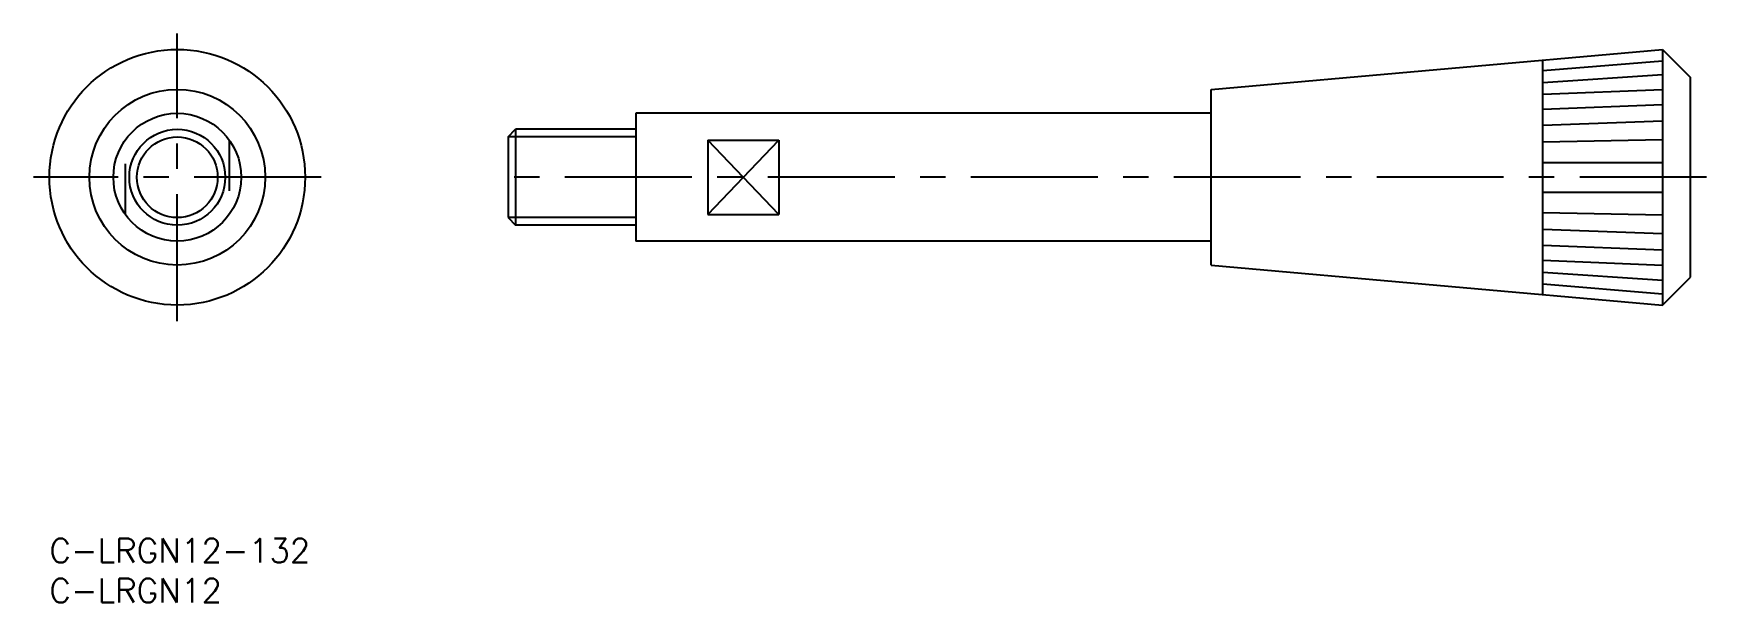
# Model space of a CAD drawing. Extents: x -2 to 207, y -8 to 63.
import ezdxf

# ---------------------------------------------------------------- set-up
doc = ezdxf.new("R2010")
doc.units = 0
doc.header["$LTSCALE"] = 0.5
doc.linetypes.add('CENTER', pattern=[50.8, 31.75, -6.35, 6.35, -6.35])
doc.linetypes.add('DASHED', pattern=[19.05, 12.7, -6.35])
doc.layers.get('0').update_dxf_attribs({"linetype": 'CONTINUOUS'})
doc.layers.add('CENTER', color=1, linetype='CENTER')
doc.styles.get("Standard").update_dxf_attribs({"font": 'txt.shx', "height": 3, "bigfont": 'bigfont.shx'})

# ---------------------------------------------------------------- blocks, each defined once
blk = doc.blocks.new('*U14')
at = {"color": 7, "linetype": 'CONTINUOUS'}
blk.add_text('C-LRGN12-132', height=3, dxfattribs=at).set_placement((0, -3))
blk = doc.blocks.new('*U15')
at = {"color": 7, "linetype": 'CONTINUOUS'}
blk.add_text('C-LRGN12', height=3, dxfattribs=at).set_placement((0, -8))

msp = doc.modelspace()

# ---------------------------------------------------------------- linework, layer by layer
at = {"color": 7, "linetype": 'CONTINUOUS'}
for p, q in [((145.39, 56.24), (201.89, 61.24)), ((201.89, 61.24), (201.89, 29.24)), ((201.89, 61.24), (205.39, 57.74)), ((186.89, 30.56), (186.89, 59.91)), ((186.89, 58.58), (201.89, 59.83)), ((186.89, 57.1), (201.89, 58.11)), ((205.39, 32.74), (205.39, 57.74)), ((145.39, 34.24), (145.39, 56.24)), ((186.89, 55.62), (201.89, 56.24)), ((145.39, 53.24), (73.39, 53.24)), ((73.39, 53.24), (73.39, 37.24)), ((186.89, 53.76), (201.89, 54.33)), ((57.39, 50.29), (58.34, 51.24)), ((57.39, 50.29), (57.39, 40.18)), ((58.34, 51.24), (58.34, 39.24)), ((73.39, 51.24), (58.34, 51.24)), ((186.89, 51.75), (201.89, 52.28)), ((82.39, 49.9), (82.39, 40.57)), ((82.39, 49.9), (91.29, 49.9)), ((91.29, 49.9), (91.29, 40.57)), ((186.89, 49.65), (201.89, 49.95)), ((186.89, 47.09), (201.89, 47.09)), ((186.89, 43.39), (201.89, 43.39)), ((57.39, 40.18), (58.34, 39.24)), ((82.39, 40.57), (91.29, 40.57)), ((186.89, 40.82), (201.89, 40.53)), ((73.39, 39.24), (58.34, 39.24)), ((186.89, 38.72), (201.89, 38.2)), ((145.39, 37.24), (73.39, 37.24)), ((186.89, 36.72), (201.89, 36.14)), ((145.39, 34.24), (201.89, 29.24)), ((186.89, 34.85), (201.89, 34.23)), ((186.89, 33.37), (201.89, 32.37)), ((186.89, 31.89), (201.89, 30.65)), ((201.89, 29.24), (205.39, 32.74))]:
    msp.add_line(p, q, dxfattribs=at)
at = {"color": 3, "linetype": 'CONTINUOUS'}
for p, q in [((73.39, 50.29), (57.39, 50.29)), ((82.39, 40.57), (91.29, 49.9)), ((91.29, 40.57), (82.39, 49.9)), ((73.39, 40.18), (57.39, 40.18))]:
    msp.add_line(p, q, dxfattribs=at)
at = {"color": 3, "linetype": 'DASHED'}
for p, q in [((9.5, 40.57), (9.5, 49.9)), ((22.5, 49.9), (22.5, 40.57))]:
    msp.add_line(p, q, dxfattribs=at)
at = {"color": 7, "linetype": 'CONTINUOUS'}
for radius in [16, 11, 8, 6]:
    msp.add_circle((16, 45.24), radius, dxfattribs=at)
at = {"color": 3, "linetype": 'CONTINUOUS'}
msp.add_circle((16, 45.24), 5.05, dxfattribs=at)
at = {"layer": 'CENTER', "color": 1, "linetype": 'CENTER'}
for p, q in [((16, 27.24), (16, 63.24)), ((34, 45.24), (-2, 45.24)), ((207.39, 45.24), (55.39, 45.24))]:
    msp.add_line(p, q, dxfattribs=at)

# ---------------------------------------------------------------- block references
at = {"color": 7, "linetype": 'CONTINUOUS'}
for name in ['*U14', '*U15']:
    msp.add_blockref(name, (0, 0), dxfattribs=at)

doc.saveas('drawing.dxf')
